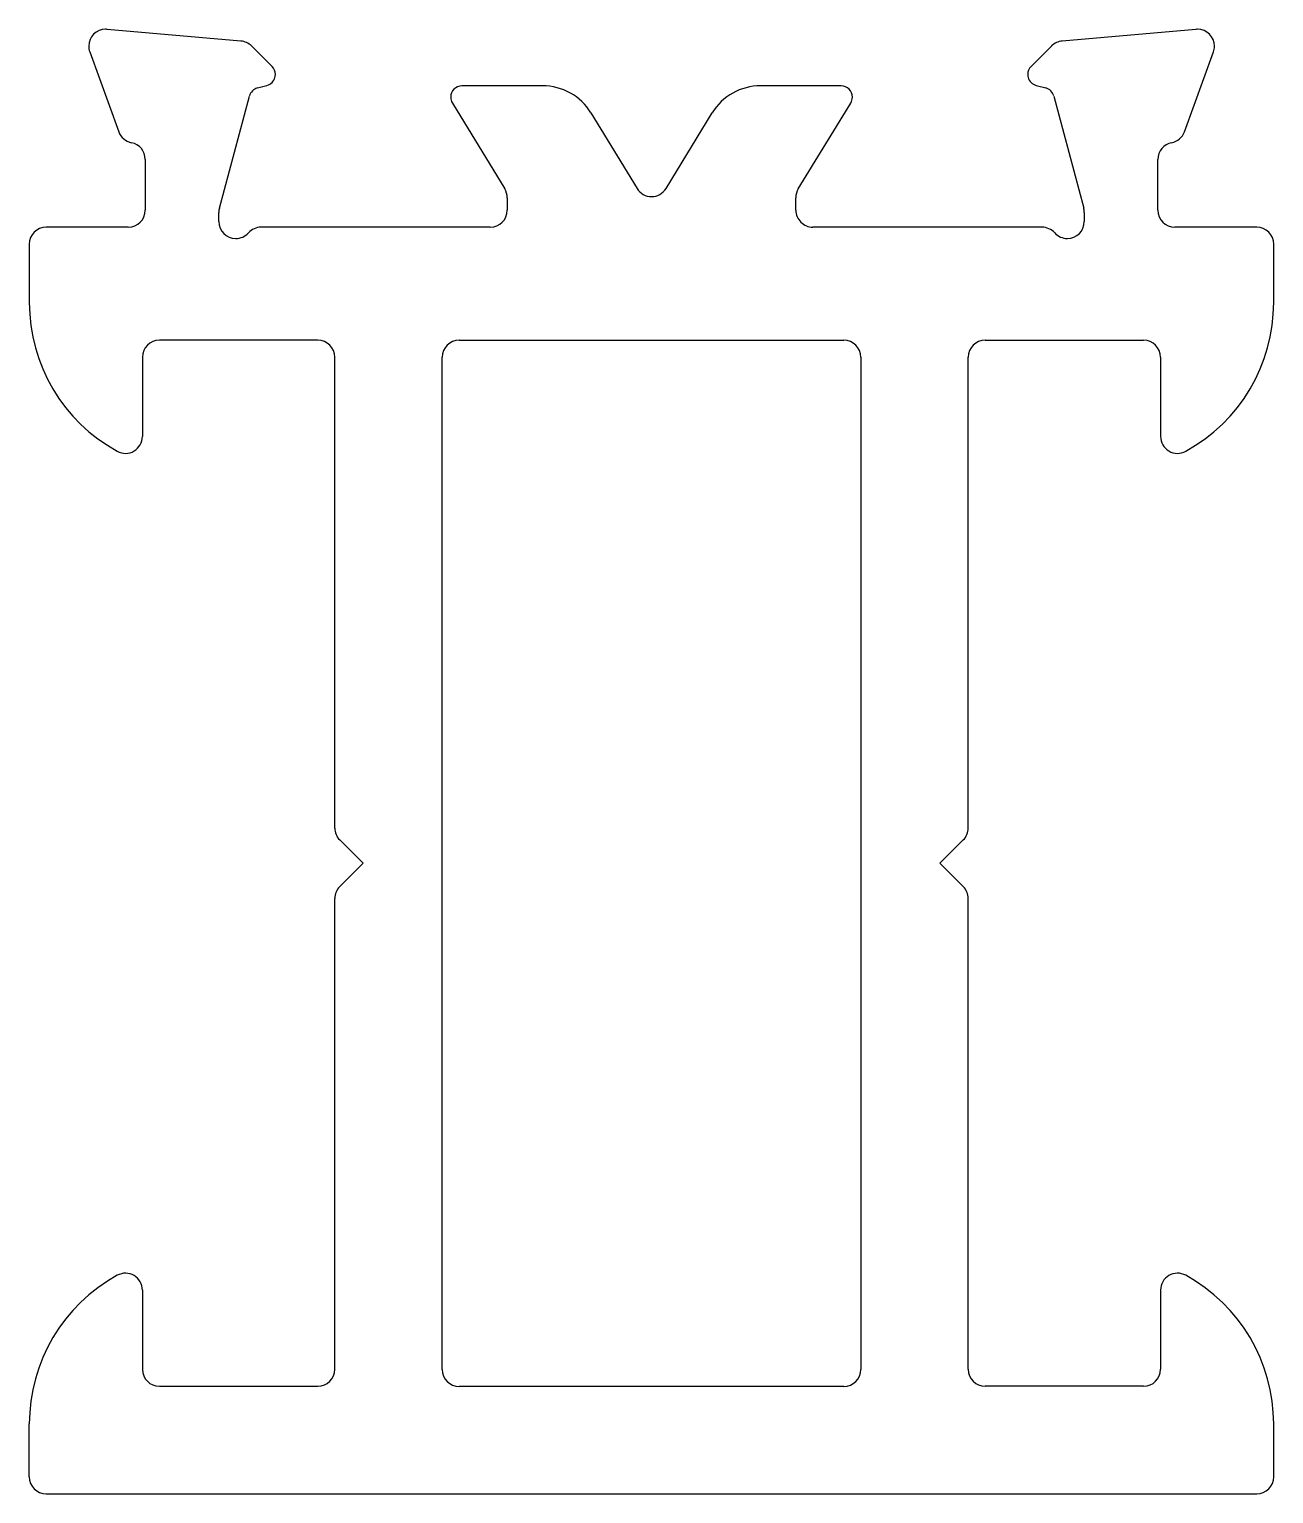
# Model space of a CAD drawing. Extents: x 839.7 to 861.7, y 490.9 to 516.8.
import ezdxf

# ---------------------------------------------------------------- set-up
doc = ezdxf.new("R2010")
doc.units = 0
doc.layers.get('0').update_dxf_attribs({"linetype": 'CONTINUOUS'})

msp = doc.modelspace()

# ---------------------------------------------------------------- linework, layer by layer
for p, q in [((843.463, 516.565), (841.097, 516.772)), ((860.347, 516.772), (857.982, 516.565)), ((844.013, 516.115), (843.649, 516.478)), ((857.796, 516.478), (857.432, 516.115)), ((840.789, 516.372), (841.303, 514.96)), ((860.142, 514.96), (860.656, 516.372)), ((843.754, 515.735), (843.923, 515.78)), ((848.797, 515.773), (847.371, 515.773)), ((854.073, 515.773), (852.648, 515.773)), ((857.522, 515.78), (857.691, 515.735)), ((843.082, 513.611), (843.613, 515.593)), ((847.201, 515.469), (848.127, 513.95)), ((853.317, 513.95), (854.244, 515.469)), ((857.832, 515.593), (858.363, 513.611)), ((849.65, 515.294), (850.466, 513.957)), ((850.978, 513.957), (851.794, 515.294)), ((841.771, 514.473), (841.771, 513.573)), ((859.673, 513.573), (859.673, 514.473)), ((848.171, 513.794), (848.171, 513.573)), ((853.273, 513.573), (853.273, 513.794)), ((843.071, 513.373), (843.071, 513.534)), ((858.373, 513.534), (858.373, 513.373)), ((841.471, 513.273), (840.021, 513.273)), ((847.871, 513.273), (843.819, 513.273)), ((857.626, 513.273), (853.573, 513.273)), ((861.421, 513.273), (859.973, 513.273)), ((839.721, 512.973), (839.721, 511.94)), ((861.721, 511.94), (861.721, 512.973)), ((844.821, 511.273), (842.021, 511.273)), ((847.321, 511.273), (854.121, 511.273)), ((856.621, 511.273), (859.421, 511.273)), ((841.721, 510.973), (841.721, 509.573)), ((845.121, 502.647), (845.121, 510.973)), ((847.021, 493.069), (847.021, 510.973)), ((854.421, 510.973), (854.421, 493.069)), ((856.321, 502.647), (856.321, 510.973)), ((859.721, 510.973), (859.721, 509.573)), ((845.621, 502.023), (845.209, 502.435)), ((855.821, 502.023), (856.233, 502.435)), ((845.209, 501.611), (845.621, 502.023)), ((856.233, 501.611), (855.821, 502.023)), ((845.121, 493.073), (845.121, 501.399)), ((856.321, 493.073), (856.321, 501.399)), ((841.721, 494.473), (841.721, 493.073)), ((859.721, 494.473), (859.721, 493.073)), ((842.021, 492.773), (844.821, 492.773)), ((854.121, 492.769), (847.321, 492.769)), ((859.421, 492.773), (856.621, 492.773)), ((839.721, 491.173), (839.721, 492.107)), ((861.721, 491.173), (861.721, 492.107)), ((840.021, 490.873), (861.421, 490.873))]:
    msp.add_line(p, q)
for centre, radius, start, end in [((841.071, 516.473), 0.3, 90, 180), ((841.071, 516.473), 0.3, 85, 90), ((860.373, 516.473), 0.3, 90, 95), ((860.373, 516.473), 0.3, 0, 90), ((841.053, 516.47), 0.281, 179.336, 200.2803), ((843.437, 516.266), 0.3, 45, 85), ((858.008, 516.266), 0.3, 95, 135), ((860.392, 516.47), 0.281, 339.7197, 0.664), ((843.871, 515.973), 0.2, 360, 45), ((843.871, 515.973), 0.2, 345, 0), ((857.573, 515.973), 0.2, 135, 180), ((857.573, 515.973), 0.2, 180, 195), ((843.806, 515.542), 0.2, 105, 165), ((843.871, 515.973), 0.2, 285, 345), ((847.371, 515.573), 0.2, 90, 180), ((848.797, 514.773), 1, 31.3955, 90), ((852.648, 514.773), 1, 90, 148.6045), ((854.073, 515.573), 0.2, 0, 90), ((857.573, 515.973), 0.2, 195, 255), ((857.639, 515.542), 0.2, 15, 75), ((847.371, 515.573), 0.2, 180, 211.3955), ((854.073, 515.573), 0.2, 328.6045, 360), ((841.585, 515.062), 0.3, 200, 259.0957), ((859.86, 515.062), 0.3, 280.9043, 340), ((841.471, 514.473), 0.3, 0, 79.0957), ((859.973, 514.473), 0.3, 100.9043, 180), ((847.871, 513.794), 0.3, 0, 31.3955), ((850.722, 514.114), 0.3, 211.3955, 328.6045), ((853.573, 513.794), 0.3, 148.6045, 180), ((843.371, 513.534), 0.3, 165, 180), ((858.073, 513.534), 0.3, 0, 15), ((841.471, 513.573), 0.3, 270, 0), ((843.371, 513.373), 0.3, 180, 270), ((847.871, 513.573), 0.3, 270, 0), ((853.573, 513.573), 0.299, 179.9014, 270.0986), ((858.073, 513.373), 0.3, 270, 0), ((859.973, 513.573), 0.3, 180, 270), ((840.021, 512.973), 0.3, 90, 180), ((843.371, 513.373), 0.3, 270, 318.1897), ((843.819, 512.973), 0.3, 90, 138.1897), ((857.626, 512.973), 0.3, 41.8103, 90), ((858.073, 513.373), 0.3, 221.8103, 270), ((861.421, 512.973), 0.3, 0, 90), ((842.721, 511.94), 3, 180, 241.2178), ((858.721, 511.94), 3, 298.7822, 0), ((842.021, 510.973), 0.3, 90, 180), ((844.821, 510.973), 0.3, 0, 90), ((847.321, 510.973), 0.3, 90, 180), ((854.121, 510.973), 0.3, 0, 90), ((856.621, 510.973), 0.3, 90, 180), ((859.421, 510.973), 0.3, 0, 90), ((841.421, 509.573), 0.3, 241.2178, 360), ((860.021, 509.573), 0.3, 180, 298.7822), ((845.421, 502.647), 0.3, 180, 225), ((856.021, 502.647), 0.3, 315, 0), ((845.421, 501.399), 0.3, 135, 180), ((856.021, 501.399), 0.3, 0, 45), ((842.721, 492.107), 3, 118.7822, 180), ((841.421, 494.473), 0.3, 0, 118.7822), ((860.021, 494.473), 0.3, 61.2178, 180), ((858.721, 492.107), 3, 360, 61.2178), ((842.021, 493.073), 0.3, 180, 270), ((844.821, 493.073), 0.3, 270, 0), ((847.321, 493.069), 0.3, 180, 270), ((854.121, 493.069), 0.3, 270, 0), ((856.621, 493.073), 0.3, 180, 270), ((859.421, 493.073), 0.3, 270, 0), ((840.021, 491.173), 0.3, 180, 270), ((861.421, 491.173), 0.3, 270, 0)]:
    msp.add_arc(centre, radius, start, end)

doc.saveas('drawing.dxf')
